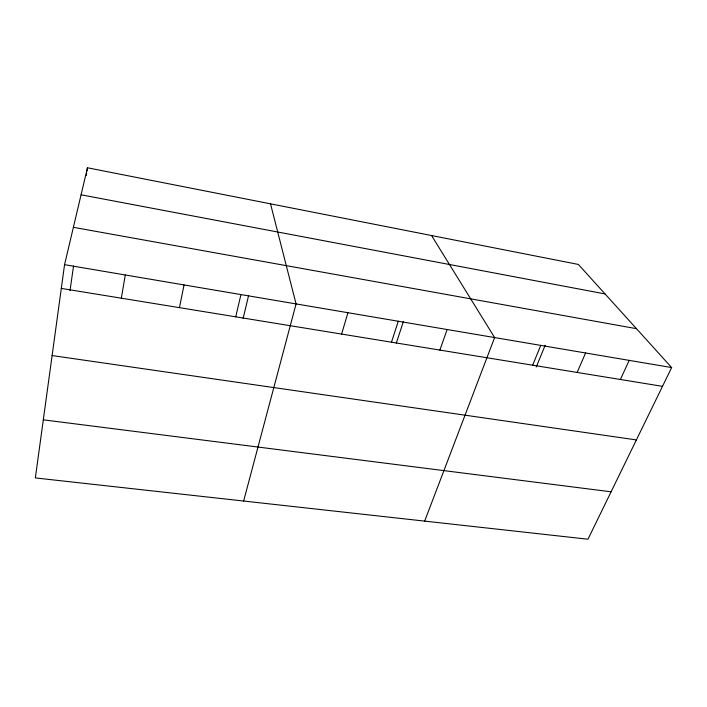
<?xml version="1.0" encoding="UTF-8"?>
<svg xmlns="http://www.w3.org/2000/svg" width="707" height="707" viewBox="0 0 707 707"><rect width="100%" height="100%" fill="white"/><g stroke="black" fill="none" stroke-linecap="round" stroke-linejoin="round"><path stroke-width="1.06" d="M64.558 264.683L35.35 477.932L587.985 539.22L671.65 367.569L578.379 264.445L87.456 167.78L64.558 264.683L671.65 367.569M70.028 290.639L73.537 265.956M86.378 175.416L86.687 173.233M86.996 171.05L87.456 167.78M121.33 298.186L125.28 274.979M179.445 307.651L184.05 284.939M235.723 316.824L240.946 294.58M243.111 318.495L248.625 295.429M243.632 501.033L296.065 303.922L270.516 203.819M341.614 334.075L347.932 312.706M391.466 342.197L398.271 321.234M396.309 343.116L403.405 321.464M439.878 350.08L447.142 329.524M424.668 521.112L494.617 337.566L431.553 235.528M532.663 365.192L540.749 345.387M536.26 366.96L545.159 345.299M577.133 372.439L585.599 352.987M620.393 379.482L629.212 360.376M43.304 419.834L611.095 491.807M52.106 355.559L636.38 439.922M61.306 288.412L662.494 386.349M73.387 227.318L636.477 328.684M81.075 194.796L605.068 293.944"/></g></svg>
